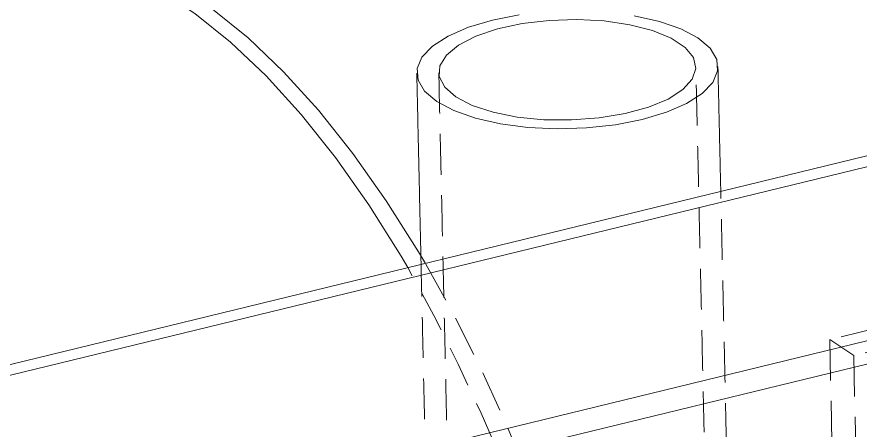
# Model space of a CAD drawing. Header units: millimetres. Extents: x 11 to 421, y 5 to 275.
# Drawn here: x 265.22 to 291.43, y 228.41 to 241.25 of the extents above; entities that cross this region are included whole.
import ezdxf

# ---------------------------------------------------------------- set-up
doc = ezdxf.new("R2010")
doc.units = ezdxf.units.MM
doc.linetypes.add('HIDDEN', pattern=[1.905, 1.27, -0.635])

msp = doc.modelspace()

# ---------------------------------------------------------------- linework, layer by layer
at = {"color": 7, "linetype": 'Continuous', "lineweight": 15}
for p, q in [((294.135, 237.538), (258.388, 228.837)), ((294.509, 237.29), (258.761, 228.589)), ((298.707, 232.904), (254.655, 222.182)), ((299.497, 232.378), (277.688, 227.07))]:
    msp.add_line(p, q, dxfattribs=at)
at = {"color": 7, "linetype": 'HIDDEN', "lineweight": 0}
for p, q in [((293.922, 232.059), (290.48, 231.221)), ((294.668, 231.562), (291.227, 230.724)), ((290.48, 231.221), (291.227, 230.724)), ((290.48, 231.221), (290.609, 225.228)), ((291.227, 230.724), (291.336, 225.666))]:
    msp.add_line(p, q, dxfattribs=at)
at = {"color": 7, "linetype": 'Continuous', "lineweight": 15, "flags": 128}
for points in [[(277.916, 233.59), (277.707, 233.943), (276.702, 235.536), (275.663, 237.006), (274.596, 238.344), (273.509, 239.541), (272.408, 240.59), (271.3, 241.484), (270.192, 242.218), (269.091, 242.787), (268.005, 243.186), (266.939, 243.415), (265.901, 243.471), (264.898, 243.354), (264.703, 243.31)], [(277.374, 233.459), (277.165, 233.812), (276.16, 235.404), (275.121, 236.874), (274.054, 238.212), (272.967, 239.409), (271.866, 240.458), (270.758, 241.352), (269.65, 242.086), (268.549, 242.655), (267.463, 243.055), (266.397, 243.283), (265.359, 243.339), (264.356, 243.222), (263.393, 242.933), (262.477, 242.473), (261.613, 241.846), (260.807, 241.055), (260.449, 240.628)], [(280.836, 241.307), (280, 241.144), (279.253, 240.922), (278.624, 240.649), (278.137, 240.335), (277.812, 239.994), (277.66, 239.637), (277.688, 239.279), (277.894, 238.934), (278.27, 238.614)], [(278.27, 238.614), (278.802, 238.332), (279.47, 238.099), (280.248, 237.924), (281.105, 237.813), (282.01, 237.771), (282.927, 237.799), (283.821, 237.896), (284.657, 238.059), (285.404, 238.282), (286.033, 238.555), (286.519, 238.868), (286.845, 239.21), (286.997, 239.566), (286.969, 239.924), (286.763, 240.27), (286.387, 240.589), (285.854, 240.871), (285.187, 241.105), (284.409, 241.28)], [(278.864, 238.758), (279.372, 238.495), (280.019, 238.284), (280.774, 238.134), (281.601, 238.052), (282.462, 238.044), (283.317, 238.108), (284.126, 238.241), (284.851, 238.439), (285.457, 238.691), (285.918, 238.985), (286.211, 239.308), (286.322, 239.645), (286.246, 239.98), (285.987, 240.298), (285.557, 240.582), (284.977, 240.821), (284.272, 241.003), (283.476, 241.119), (282.627, 241.165), (281.764, 241.137), (280.927, 241.037), (280.156, 240.871), (279.486, 240.645), (278.949, 240.37), (278.571, 240.059), (278.367, 239.727), (278.35, 239.389), (278.518, 239.061), (278.864, 238.758)]]:
    msp.add_lwpolyline(points, dxfattribs=at)
at = {"color": 7, "linetype": 'HIDDEN', "lineweight": 0, "flags": 128}
msp.add_lwpolyline([(283.809, 195.593), (284.082, 196.448), (284.489, 198.023), (284.813, 199.713), (285.051, 201.506), (285.203, 203.392), (285.267, 205.357), (285.243, 207.391), (285.131, 209.48), (284.932, 211.611), (284.646, 213.77), (284.277, 215.944), (283.825, 218.119), (283.295, 220.281), (282.689, 222.417), (282.011, 224.513), (281.265, 226.556), (280.457, 228.532), (279.591, 230.43), (278.672, 232.238), (277.916, 233.59)], dxfattribs=at)
at = {"color": 7, "linetype": 'HIDDEN', "lineweight": 0}
msp.add_arc((226.855, 205.203), 57.884, 2.5324, 29.21852, dxfattribs=at)
at = {"color": 7, "linetype": 'Continuous', "lineweight": 15}
for points in [[(277.65, 239.496), (277.777, 233.826)], [(287.095, 235.825), (287.007, 239.707)]]:
    msp.add_open_spline(points, degree=1, dxfattribs=at)
at = {"color": 7, "linetype": 'HIDDEN', "lineweight": 0}
for points in [[(278.334, 239.512), (278.76, 220.577)], [(286.749, 220.726), (286.322, 239.691)], [(287.442, 220.364), (287.095, 235.825)], [(277.777, 233.826), (278.084, 220.167)]]:
    msp.add_open_spline(points, degree=1, dxfattribs=at)

doc.saveas('drawing.dxf')
